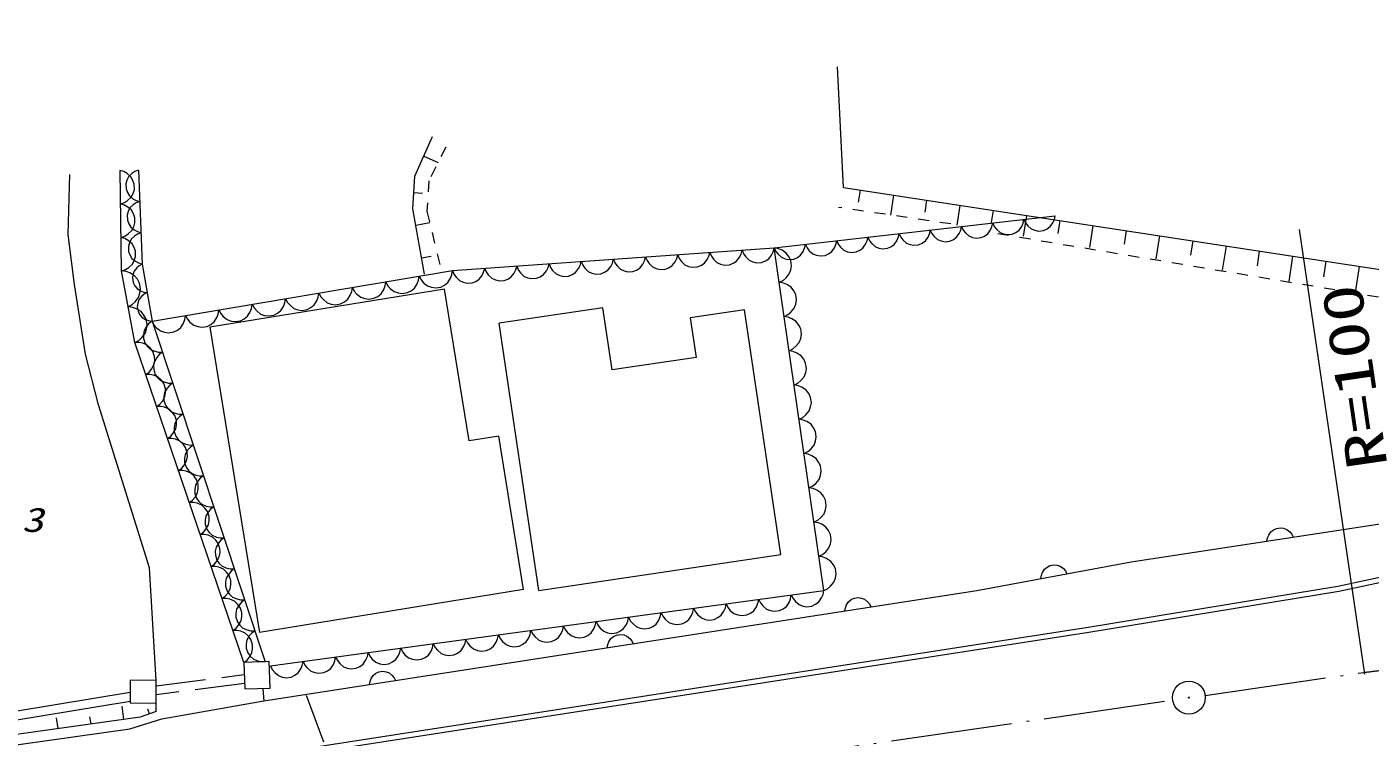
# Model space of a CAD drawing. Units: millimetres, scale not verified. Extents: x 40000 to 680000, y 20000 to 380000.
# Drawn here: x 418118 to 479016, y 269865 to 302070 of the extents above; entities that cross this region are included whole.
import ezdxf
from ezdxf.enums import TextEntityAlignment as Align

# ---------------------------------------------------------------- set-up
doc = ezdxf.new("R2010")
doc.units = ezdxf.units.MM
doc.header["$LTSCALE"] = 1000
for name, pattern in [('USER2', [1, 0.5, -0.5]), ('USER3', [3, 2.25, -0.75]), ('USER4', [7.000001, 5.508197, -0.688525, 0.114754, -0.688525])]:
    doc.linetypes.add(name, pattern=pattern)
for name, color, linetype, lineweight in [('S-BGD', 1, 'Continuous', 13), ('S-BGD-HTXT', 6, 'Continuous', 13), ('S-BMK', 3, 'USER4', 13)]:
    doc.layers.add(name, color=color, linetype=linetype, lineweight=lineweight)
doc.styles.add('ＭＳ ゴシック', font='')
doc.styles.get('ＭＳ ゴシック').set_extended_font_data('MS Gothic')

# ---------------------------------------------------------------- blocks, each defined once
blk = doc.blocks.new('BUHIN134')
at = {"layer": 'S-BGD'}
blk.add_lwpolyline([(593, 92), (567, -52), (513, -178), (421, -326), (302, -418), (169, -481), (-15, -509), (-161, -489), (-302, -439), (-438, -326), (-527, -221), (-593, -92)], dxfattribs=at)
blk = doc.blocks.new('BUHIN141')
at = {"layer": 'S-BGD'}
blk.add_circle((0, 0), 22.5, dxfattribs=at)
at = {"layer": 'S-BMK', "linetype": 'Continuous'}
blk.add_circle((0, 0), 746, dxfattribs=at)
blk = doc.blocks.new('BUHIN162')
at = {"layer": 'S-BGD'}
blk.add_lwpolyline([(738, 101), (659, 263), (551, 395), (385, 537), (211, 604), (30, 635), (-199, 604), (-365, 525), (-515, 415), (-637, 233), (-702, 77), (-738, -101)], dxfattribs=at)
blk = doc.blocks.new('BUHIN163')
at = {"layer": 'S-BGD'}
blk.add_lwpolyline([(-112, 777), (-283, 693), (-421, 577), (-569, 401), (-638, 217), (-670, 26), (-635, -215), (-550, -389), (-432, -546), (-240, -673), (-75, -740), (112, -777)], dxfattribs=at)
blk = doc.blocks.new('BUHIN164')
at = {"layer": 'S-BGD'}
blk.add_lwpolyline([(757, 127), (671, 292), (555, 424), (379, 566), (198, 629), (10, 655), (-224, 616), (-393, 529), (-544, 410), (-663, 219), (-725, 57), (-757, -127)], dxfattribs=at)
blk = doc.blocks.new('BUHIN165')
at = {"layer": 'S-BGD'}
blk.add_lwpolyline([(729, 51), (663, 215), (565, 351), (412, 502), (245, 578), (70, 621), (-156, 605), (-324, 538), (-478, 439), (-609, 269), (-683, 120), (-729, -51)], dxfattribs=at)
blk = doc.blocks.new('BUHIN166')
at = {"layer": 'S-BGD'}
blk.add_lwpolyline([(708, 81), (636, 238), (535, 366), (379, 506), (214, 573), (42, 607), (-178, 582), (-338, 510), (-484, 407), (-604, 236), (-670, 88), (-708, -81)], dxfattribs=at)
blk = doc.blocks.new('BUHIN214')
at = {"layer": 'S-BGD'}
blk.add_lwpolyline([(-247, 725), (-395, 614), (-507, 479), (-618, 283), (-651, 94), (-648, -95), (-571, -320), (-459, -472), (-317, -602), (-110, -689), (60, -724), (247, -725)], dxfattribs=at)
blk = doc.blocks.new('BUHIN215')
at = {"layer": 'S-BGD'}
blk.add_lwpolyline([(-150, 811), (-325, 716), (-466, 590), (-615, 398), (-679, 202), (-705, 0), (-658, -252), (-562, -431), (-432, -592), (-224, -717), (-49, -781), (150, -811)], dxfattribs=at)
blk = doc.blocks.new('BUHIN216')
at = {"layer": 'S-BGD'}
blk.add_lwpolyline([(-13, 760), (-186, 700), (-333, 606), (-498, 455), (-586, 287), (-640, 107), (-636, -128), (-576, -306), (-482, -472), (-313, -617), (-163, -702), (13, -760)], dxfattribs=at)
blk = doc.blocks.new('BUHIN217')
at = {"layer": 'S-BGD'}
blk.add_lwpolyline([(29, -709), (190, -649), (325, -559), (475, -414), (554, -254), (600, -86), (591, 134), (531, 299), (440, 451), (278, 583), (137, 659), (-29, 709)], dxfattribs=at)
blk = doc.blocks.new('BUHIN218')
at = {"layer": 'S-BGD'}
blk.add_lwpolyline([(111, -648), (251, -574), (365, -475), (485, -324), (539, -168), (561, -7), (527, 193), (452, 337), (350, 467), (186, 569), (47, 622), (-111, 648)], dxfattribs=at)
blk = doc.blocks.new('BUHIN219')
at = {"layer": 'S-BGD'}
blk.add_lwpolyline([(233, -702), (377, -596), (486, -466), (595, -278), (628, -95), (626, 87), (553, 304), (446, 452), (311, 578), (111, 664), (-53, 699), (-233, 702)], dxfattribs=at)

msp = doc.modelspace()

# ---------------------------------------------------------------- linework, layer by layer
at = {"layer": 'S-BGD'}
for p, q in [((455141, 294784), (454866, 300257)), ((435712, 295300), (436505, 297104)), ((436108, 296202), (436759, 295916)), ((419987, 292659), (420062, 295375)), ((422415, 291006), (422340, 295564)), ((423178, 295571), (423351, 291316)), ((435620, 293819), (435712, 295300)), ((455141, 294784), (486807, 289940)), ((435666, 294560), (436052, 294536)), ((455895, 294668), (455812, 294124)), ((457403, 294438), (457265, 293538)), ((458911, 294207), (458829, 293672)), ((436140, 290864), (435620, 293819)), ((460419, 293976), (460283, 293086)), ((461927, 293746), (461843, 293196)), ((435750, 293080), (436382, 293192)), ((452002, 292045), (464737, 293501)), ((463435, 293515), (463291, 292575)), ((464943, 293284), (464854, 292705)), ((466450, 293054), (466299, 292063)), ((420276, 290382), (419987, 292659)), ((467958, 292823), (467865, 292214)), ((469466, 292593), (469307, 291552)), ((470974, 292362), (470876, 291722)), ((437414, 291017), (452002, 292045)), ((454249, 276512), (452002, 292045)), ((472482, 292131), (472315, 291040)), ((473990, 291901), (473888, 291231)), ((423351, 291316), (423794, 288724)), ((436010, 291603), (436444, 291679)), ((475498, 291670), (475324, 290529)), ((477006, 291439), (476899, 290740)), ((478514, 291209), (478332, 290018)), ((423015, 287760), (422415, 291006)), ((423794, 288724), (437414, 291017)), ((420774, 287236), (420276, 290382)), ((437047, 290175), (426416, 288449)), ((438165, 283293), (437047, 290175)), ((444232, 289333), (439527, 288632)), ((444652, 286516), (444232, 289333)), ((423794, 288724), (428920, 273285)), ((450651, 289246), (448186, 288879)), ((448186, 288879), (448454, 287082)), ((452304, 278150), (450651, 289246)), ((426416, 288449), (428662, 274613)), ((441331, 276516), (439527, 288632)), ((427950, 273250), (423015, 287760)), ((421365, 284929), (420774, 287236)), ((448454, 287082), (444652, 286516)), ((423680, 277542), (421365, 284929)), ((439508, 283511), (438165, 283293)), ((440637, 276557), (439508, 283511)), ((477546, 276715), (494685, 280341)), ((468182, 277817), (481683, 279874)), ((494750, 280099), (477592, 276470)), ((441331, 276516), (452304, 278150)), ((461180, 276516), (468182, 277817)), ((423986, 272438), (423680, 277542)), ((440637, 276557), (428662, 274613)), ((428854, 271505), (461180, 276516)), ((429166, 273093), (454249, 276512)), ((466230, 274850), (477546, 276715)), ((477592, 276470), (466270, 274603)), ((423301, 268206), (466230, 274850)), ((466270, 274603), (423338, 267959)), ((429100, 273291), (427950, 273250)), ((427950, 273250), (427993, 272048)), ((429143, 272089), (429100, 273291)), ((422802, 272446), (422795, 271417)), ((423986, 272438), (422802, 272446)), ((423978, 271023), (423986, 272438)), ((417580, 271045), (422798, 271901)), ((427993, 272048), (429143, 272089)), ((428810, 272045), (428854, 271505)), ((417565, 270638), (422796, 271495)), ((422516, 270672), (422431, 271274)), ((422795, 271417), (423980, 271410)), ((423978, 271023), (423261, 270777)), ((423680, 270921), (423605, 271139)), ((424233, 270696), (428854, 271505)), ((423261, 270777), (372644, 263637)), ((419536, 270251), (419466, 270743)), ((421026, 270462), (420979, 270791)), ((422784, 270238), (424233, 270696)), ((372706, 263155), (422784, 270238))]:
    msp.add_line(p, q, dxfattribs=at)
at = {"layer": 'S-BGD', "linetype": 'USER2'}
for p, q in [((437109, 296617), (436348, 295095)), ((436348, 295095), (436255, 293719)), ((436255, 293719), (436914, 290977)), ((460010, 293132), (454914, 293886)), ((486301, 288663), (461723, 292755))]:
    msp.add_line(p, q, dxfattribs=at)
at = {"layer": 'S-BGD', "linetype": 'USER3'}
for p, q in [((427984, 272302), (423982, 271789)), ((423985, 272192), (427970, 272704)), ((430787, 271765), (434761, 260900))]:
    msp.add_line(p, q, dxfattribs=at)
at = {"layer": 'S-BGD'}
for points in [[(474339, 278755), (474366, 278899), (474420, 279025), (474512, 279173), (474632, 279264), (474765, 279327), (474949, 279355), (475095, 279334), (475236, 279283), (475372, 279170), (475460, 279065), (475526, 278936)], [(464091, 277057), (464113, 277202), (464163, 277330), (464251, 277480), (464367, 277575), (464498, 277642), (464681, 277676), (464828, 277661), (464970, 277614), (465110, 277506), (465202, 277404), (465271, 277276)]]:
    msp.add_lwpolyline(points, dxfattribs=at)
at = {"layer": 'S-BGD-HTXT'}
msp.add_line((478774, 272723), (475810, 292876), dxfattribs=at)
at = {"layer": 'S-BMK'}
for p, q in [((471541, 271759), (478736, 272802)), ((374180, 257642), (470057, 271544))]:
    msp.add_line(p, q, dxfattribs=at)
msp.add_arc((467297, 374625), 102463, 276.40971, 327.83086, dxfattribs=at)

# ---------------------------------------------------------------- block references
at = {"rotation": 180}
for name, p in [('BUHIN216', (422352, 294804)), ('BUHIN217', (423207, 294862)), ('BUHIN217', (423264, 293444)), ('BUHIN216', (422378, 293285)), ('BUHIN166', (459785, 292935)), ('BUHIN166', (461200, 293097)), ('BUHIN166', (462615, 293259)), ('BUHIN166', (464030, 293420)), ('BUHIN216', (422403, 291765)), ('BUHIN217', (423322, 292025)), ('BUHIN166', (454125, 292288)), ('BUHIN166', (455540, 292449)), ('BUHIN166', (456955, 292611)), ('BUHIN166', (458370, 292773)), ('BUHIN165', (446896, 291685)), ('BUHIN165', (448355, 291788)), ('BUHIN165', (449814, 291891)), ('BUHIN165', (451273, 291994)), ('BUHIN166', (452710, 292126)), ('BUHIN163', (452115, 291268)), ('BUHIN218', (423462, 290668)), ('BUHIN165', (438144, 291069)), ('BUHIN165', (439602, 291172)), ('BUHIN165', (441061, 291274)), ('BUHIN165', (442520, 291377)), ('BUHIN165', (443979, 291480)), ('BUHIN165', (445438, 291583)), ('BUHIN215', (422565, 290194)), ('BUHIN164', (433631, 290380)), ('BUHIN164', (435144, 290635)), ('BUHIN164', (436658, 290890)), ('BUHIN163', (452339, 289715)), ('BUHIN218', (423683, 289372)), ('BUHIN164', (430604, 289871)), ('BUHIN164', (432118, 290126)), ('BUHIN215', (422865, 288571)), ('BUHIN164', (427578, 289361)), ('BUHIN164', (429091, 289616)), ('BUHIN219', (424027, 288022)), ('BUHIN164', (424551, 288852)), ('BUHIN164', (426064, 289106)), ('BUHIN163', (452564, 288162)), ('BUHIN214', (423262, 287034)), ('BUHIN219', (424493, 286619)), ('BUHIN163', (452789, 286608)), ('BUHIN214', (423756, 285583)), ('BUHIN219', (424959, 285215)), ('BUHIN163', (453013, 285055)), ('BUHIN214', (424249, 284132)), ('BUHIN219', (425425, 283812)), ('BUHIN163', (453238, 283502)), ('BUHIN214', (424743, 282681)), ('BUHIN219', (425891, 282408)), ('BUHIN163', (453463, 281949)), ('BUHIN214', (425236, 281230)), ('BUHIN219', (426357, 281005)), ('BUHIN163', (453688, 280395)), ('BUHIN214', (425729, 279780)), ('BUHIN219', (426823, 279601)), ('BUHIN163', (453912, 278842)), ('BUHIN214', (426223, 278329)), ('BUHIN219', (427289, 278197)), ('BUHIN163', (454137, 277289)), ('BUHIN214', (426716, 276878)), ('BUHIN219', (427755, 276794)), ('BUHIN162', (453512, 276412)), ('BUHIN214', (427210, 275427)), ('BUHIN219', (428221, 275390)), ('BUHIN162', (449085, 275808)), ('BUHIN162', (450561, 276009)), ('BUHIN162', (452036, 276210)), ('BUHIN134', (455793, 275681)), ('BUHIN162', (444659, 275205)), ('BUHIN162', (446134, 275406)), ('BUHIN162', (447610, 275607)), ('BUHIN214', (427703, 273976)), ('BUHIN219', (428687, 273987)), ('BUHIN162', (440232, 274601)), ('BUHIN162', (441708, 274802)), ('BUHIN162', (443183, 275004)), ('BUHIN162', (435806, 273998)), ('BUHIN162', (437281, 274199)), ('BUHIN162', (438757, 274400)), ('BUHIN134', (445017, 274011)), ('BUHIN162', (431379, 273395)), ('BUHIN162', (432855, 273596)), ('BUHIN162', (434330, 273797)), ('BUHIN162', (429904, 273193)), ('BUHIN134', (434242, 272340)), ('BUHIN141', (470798, 271658))]:
    msp.add_blockref(name, p, dxfattribs=at)

# ---------------------------------------------------------------- texts
at = {"layer": 'S-BGD', "style": 'ＭＳ ゴシック', "oblique": 15, "width": 1.35}
msp.add_text('146.3', height=1100, rotation=0.5, dxfattribs=at).set_placement((413841, 278800), align=Align.BOTTOM_LEFT)
at = {"layer": 'S-BGD-HTXT', "style": 'ＭＳ ゴシック', "width": 1.35}
msp.add_text('R=100', height=1833, rotation=98.3, dxfattribs=at).set_placement((480351, 282247), align=Align.BOTTOM_LEFT)

doc.saveas('drawing.dxf')
